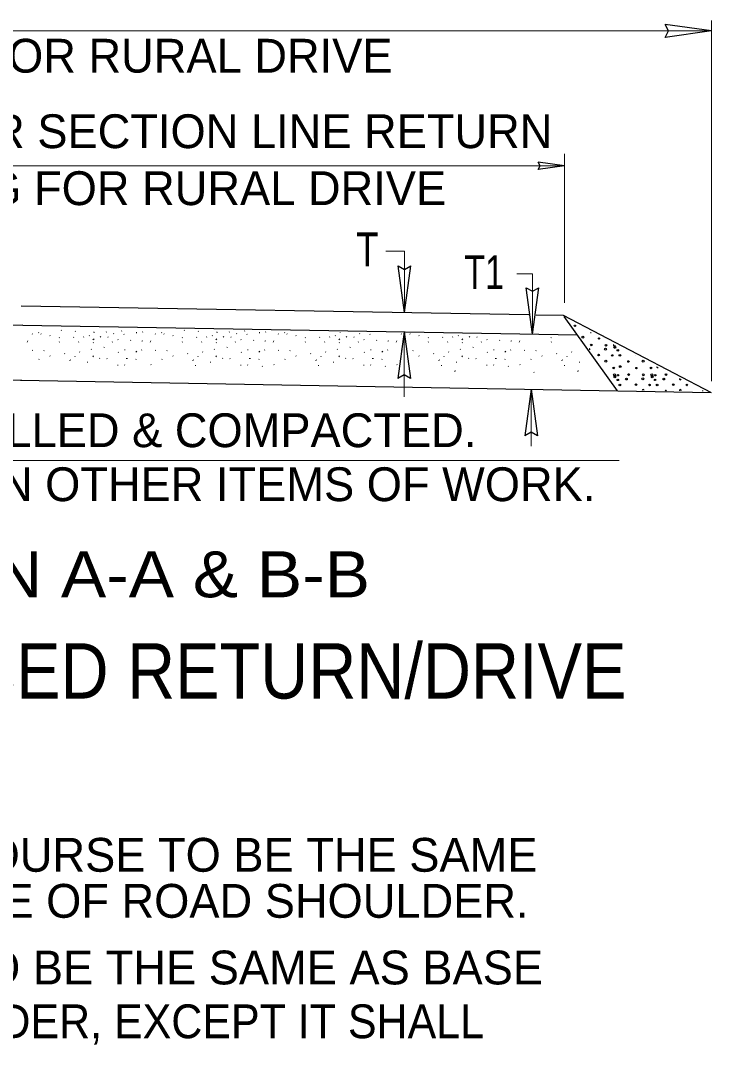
# Model space of a CAD drawing. Extents: x 328 to 697, y 421 to 687.
# Drawn here: x 401.66 to 426.96, y 583.04 to 620.52 of the extents above; entities that cross this region are included whole.
import ezdxf

# ---------------------------------------------------------------- set-up
doc = ezdxf.new("R2010")
doc.units = 0
doc.header["$LTSCALE"] = 0.5
doc.layers.add('1', color=7, linetype='Continuous', lineweight=13)

msp = doc.modelspace()

# ---------------------------------------------------------------- linework, layer by layer
at = {"layer": '1', "lineweight": 25}
for p, q in [((426.9585, 620.1338), (425.2555, 620.3678)), ((426.9585, 620.1338), (425.2555, 619.8998)), ((421.5749, 615.1986), (420.6169, 615.3302)), ((421.5749, 615.1986), (420.6169, 615.0669)), ((415.7157, 609.8294), (415.4817, 611.5324)), ((415.7157, 609.8294), (415.4817, 611.5324)), ((415.7157, 609.8294), (415.9497, 611.5324)), ((415.7157, 609.8294), (415.9497, 611.5324)), ((420.4042, 609.034), (420.1702, 610.737)), ((420.4042, 609.034), (420.1702, 610.737)), ((420.4042, 609.034), (420.6382, 610.737)), ((420.4042, 609.034), (420.6382, 610.737)), ((401.687, 610.0743), (420.2745, 609.7498)), ((420.5361, 609.7453), (421.5267, 609.728)), ((421.5267, 609.728), (426.9503, 606.9052)), ((421.5503, 609.6837), (423.5043, 606.9654)), ((401.7483, 609.3597), (382.1941, 609.0183)), ((401.7483, 609.3597), (422.0378, 609.0055)), ((415.711, 609.1159), (415.477, 607.4129)), ((415.711, 609.1159), (415.477, 607.4129)), ((415.711, 609.1159), (415.945, 607.4129)), ((415.711, 609.1159), (415.945, 607.4129)), ((401.6942, 607.3467), (379.3526, 606.9567)), ((401.6637, 607.3466), (426.9503, 606.9052)), ((420.3527, 607.0203), (420.1187, 605.3173)), ((420.3527, 607.0203), (420.5867, 605.3173))]:
    msp.add_line(p, q, dxfattribs=at)
at = {"layer": '1'}
for p, q in [((426.9585, 607.3212), (426.9585, 620.5167)), ((426.9585, 620.1338), (377.1828, 620.1338)), ((421.5749, 610.1812), (421.5749, 615.6377)), ((421.5749, 615.1986), (382.6618, 615.1986)), ((415.0373, 612.0763), (415.7157, 612.0763)), ((415.7157, 612.0763), (415.7157, 609.8294)), ((420.4042, 611.2427), (419.8303, 611.2427)), ((420.4042, 611.2427), (420.4042, 609.034)), ((402.3213, 609.0924), (402.3334, 609.0802)), ((403.1523, 609.1787), (403.1648, 609.1663)), ((403.6635, 609.1479), (403.6759, 609.1355)), ((404.3592, 609.0862), (404.3468, 609.1172)), ((404.8023, 609.1109), (404.8147, 609.1233)), ((405.3626, 609.1479), (405.375, 609.1603)), ((405.9045, 609.1048), (405.9107, 609.074)), ((406.126, 609.1048), (406.1383, 609.1172)), ((406.8238, 609.0924), (406.8359, 609.0802)), ((407.6548, 609.1787), (407.6672, 609.1663)), ((408.166, 609.1479), (408.1783, 609.1355)), ((408.8617, 609.0862), (408.8493, 609.1172)), ((409.3048, 609.1109), (409.3172, 609.1233)), ((409.8651, 609.1479), (409.8755, 609.1583)), ((410.407, 609.1048), (410.4132, 609.074)), ((410.6284, 609.1048), (410.6408, 609.1172)), ((411.3262, 609.0924), (411.3384, 609.0802)), ((413.3641, 609.0862), (413.362, 609.0917)), ((415.711, 606.7376), (415.711, 609.1159)), ((401.9025, 608.7416), (401.9271, 608.7968)), ((402.0934, 609.0433), (402.1058, 609.0309)), ((402.4012, 609.0493), (402.4135, 609.0369)), ((402.7398, 608.9878), (402.7522, 608.9754)), ((403.0723, 608.9138), (403.0847, 608.9015)), ((403.0783, 608.7478), (403.0907, 608.7601)), ((403.6018, 608.9263), (403.6142, 608.9138)), ((403.7802, 608.7416), (403.7925, 608.7539)), ((403.9648, 608.9201), (403.9773, 608.9324)), ((404.1803, 608.9694), (404.1927, 608.9818)), ((404.3099, 608.8338), (404.353, 608.8708)), ((404.3221, 608.7168), (404.3344, 608.7292)), ((404.5808, 608.9508), (404.5993, 608.9263)), ((404.864, 608.9138), (404.8763, 608.9384)), ((405.0239, 608.7478), (405.0363, 608.7601)), ((405.0671, 609.0433), (405.0794, 609.0557)), ((405.2274, 608.84), (405.2398, 608.8276)), ((405.4428, 609.0309), (405.4553, 609.0185)), ((405.6951, 608.8093), (405.7074, 608.8216)), ((406.1016, 608.7785), (406.1385, 608.7968)), ((406.405, 608.7416), (406.4296, 608.7968)), ((406.5959, 609.0433), (406.6083, 609.0309)), ((406.9036, 609.0493), (406.916, 609.0369)), ((407.2423, 608.9878), (407.2547, 608.9754)), ((407.5748, 608.9138), (407.5871, 608.9015)), ((407.5808, 608.7478), (407.5931, 608.7601)), ((408.1043, 608.9263), (408.1167, 608.9138)), ((408.2826, 608.7416), (408.295, 608.7539)), ((408.4673, 608.9201), (408.4797, 608.9324)), ((408.6828, 608.9694), (408.6952, 608.9818)), ((408.8123, 608.8338), (408.8555, 608.8708)), ((408.8245, 608.7168), (408.8369, 608.7292)), ((409.0833, 608.9508), (409.1017, 608.9263)), ((409.3664, 608.9138), (409.3788, 608.9384)), ((409.5264, 608.7478), (409.5388, 608.7601)), ((409.5695, 609.0433), (409.5819, 609.0557)), ((409.7298, 608.84), (409.7423, 608.8276)), ((409.9453, 609.0309), (409.9577, 609.0185)), ((410.1975, 608.8093), (410.2099, 608.8216)), ((410.6041, 608.7785), (410.641, 608.7968)), ((410.9075, 608.7416), (410.932, 608.7968)), ((411.0983, 609.0433), (411.1108, 609.0309)), ((411.4061, 609.0493), (411.4184, 609.0369)), ((411.7448, 608.9878), (411.7571, 608.9754)), ((412.0772, 608.9138), (412.0896, 608.9015)), ((412.0832, 608.7478), (412.0956, 608.7601)), ((412.6068, 608.9263), (412.6191, 608.9138)), ((412.7851, 608.7416), (412.7974, 608.7539)), ((412.9698, 608.9201), (412.9822, 608.9324)), ((413.1853, 608.9694), (413.1976, 608.9818)), ((413.3148, 608.8338), (413.3579, 608.8708)), ((413.327, 608.7168), (413.3393, 608.7292)), ((413.5858, 608.9508), (413.6042, 608.9263)), ((413.8689, 608.9138), (413.8813, 608.9384)), ((414.0288, 608.7478), (414.0413, 608.7601)), ((414.072, 609.0433), (414.0843, 609.0557)), ((414.2323, 608.84), (414.2447, 608.8276)), ((414.4478, 609.0309), (414.4602, 609.0185)), ((414.7, 608.8093), (414.7123, 608.8216)), ((415.1065, 608.7785), (415.1435, 608.7968)), ((415.4099, 608.7416), (415.4345, 608.7968)), ((415.6008, 609.0433), (415.6132, 609.0309)), ((415.915, 609.0428), (415.9209, 609.0369)), ((416.2472, 608.9878), (416.2596, 608.9754)), ((416.5797, 608.9138), (416.592, 608.9015)), ((416.5857, 608.7478), (416.598, 608.7601)), ((417.1092, 608.9263), (417.1216, 608.9138)), ((417.2875, 608.7416), (417.2999, 608.7539)), ((417.4723, 608.9201), (417.4846, 608.9324)), ((417.6877, 608.9694), (417.7001, 608.9818)), ((417.8173, 608.8338), (417.8604, 608.8708)), ((417.8294, 608.7168), (417.8418, 608.7292)), ((418.0883, 608.9508), (418.1066, 608.9263)), ((418.3714, 608.9138), (418.3838, 608.9384)), ((418.5313, 608.7478), (418.5437, 608.7601)), ((418.7348, 608.84), (418.7472, 608.8276)), ((419.2024, 608.8093), (419.2148, 608.8216)), ((419.609, 608.7785), (419.6459, 608.7968)), ((419.9124, 608.7416), (419.9369, 608.7968)), ((421.0821, 608.9138), (421.0945, 608.9015)), ((421.0881, 608.7478), (421.1005, 608.7601)), ((402.0934, 608.4445), (402.118, 608.4383)), ((402.5118, 608.4199), (402.5242, 608.4323)), ((403.2692, 608.3213), (403.2815, 608.3337)), ((403.8173, 608.3892), (403.8297, 608.3768)), ((404.2543, 608.4691), (404.2668, 608.4815)), ((404.7163, 608.5615), (404.741, 608.543)), ((405.2394, 608.3644), (405.2518, 608.3768)), ((405.486, 608.4753), (405.486, 608.4445)), ((405.9231, 608.4076), (405.8862, 608.3768)), ((406.0953, 608.4507), (406.1076, 608.4631)), ((406.5959, 608.4445), (406.6205, 608.4383)), ((407.0143, 608.4199), (407.0266, 608.4323)), ((407.7716, 608.3213), (407.784, 608.3337)), ((408.3198, 608.3892), (408.3321, 608.3768)), ((408.7568, 608.4691), (408.7693, 608.4815)), ((409.2187, 608.5615), (409.2434, 608.543)), ((409.7418, 608.3644), (409.7543, 608.3768)), ((409.9884, 608.4753), (409.9884, 608.4445)), ((410.4256, 608.4076), (410.3886, 608.3768)), ((410.5977, 608.4507), (410.6101, 608.4631)), ((411.0983, 608.4445), (411.1229, 608.4383)), ((411.5167, 608.4199), (411.5291, 608.4323)), ((412.2741, 608.3213), (412.2865, 608.3337)), ((412.8222, 608.3892), (412.8346, 608.3768)), ((413.2593, 608.4691), (413.2717, 608.4815)), ((413.7212, 608.5615), (413.7459, 608.543)), ((414.2443, 608.3644), (414.2567, 608.3768)), ((414.4909, 608.4753), (414.4909, 608.4445)), ((414.928, 608.4076), (414.8911, 608.3768)), ((415.1002, 608.4507), (415.1125, 608.4631)), ((415.6008, 608.4445), (415.6254, 608.4383)), ((416.0192, 608.4199), (416.0316, 608.4323)), ((416.7766, 608.3213), (416.7889, 608.3337)), ((417.3247, 608.3892), (417.337, 608.3768)), ((417.7618, 608.4691), (417.7742, 608.4815)), ((418.2236, 608.5615), (418.2483, 608.543)), ((418.7468, 608.3644), (418.7592, 608.3768)), ((418.9933, 608.4753), (418.9933, 608.4445)), ((419.4305, 608.4076), (419.3935, 608.3768)), ((419.6026, 608.4507), (419.615, 608.4631)), ((420.1033, 608.4445), (420.1278, 608.4383)), ((420.5217, 608.4199), (420.534, 608.4323)), ((421.279, 608.3213), (421.2914, 608.3337)), ((421.8271, 608.3892), (421.8395, 608.3768)), ((402.3333, 608.1121), (402.3457, 608.1244)), ((402.7336, 608.2414), (402.746, 608.2291)), ((403.4603, 608.0751), (403.5033, 608.0935)), ((403.6512, 608.2353), (403.6695, 608.2105)), ((404.119, 608.0258), (404.119, 608.0013)), ((404.3407, 608.2107), (404.3099, 608.2414)), ((404.5563, 608.149), (404.5685, 608.1552)), ((404.8271, 608.149), (404.8394, 608.1366)), ((405.5844, 608.149), (405.5351, 608.149)), ((405.8859, 608.1058), (405.8983, 608.1183)), ((406.8358, 608.1121), (406.8481, 608.1244)), ((407.2361, 608.2414), (407.2484, 608.2291)), ((407.9627, 608.0751), (408.0058, 608.0935)), ((408.1536, 608.2353), (408.172, 608.2105)), ((408.6214, 608.0258), (408.6214, 608.0013)), ((408.8431, 608.2107), (408.8123, 608.2414)), ((409.0588, 608.149), (409.0709, 608.1552)), ((409.3295, 608.149), (409.3419, 608.1366)), ((410.0869, 608.149), (410.0376, 608.149)), ((410.3884, 608.1058), (410.4008, 608.1183)), ((411.3382, 608.1121), (411.3506, 608.1244)), ((411.7385, 608.2414), (411.7509, 608.2291)), ((412.4652, 608.0751), (412.5083, 608.0935)), ((412.6561, 608.2353), (412.6744, 608.2105)), ((413.1239, 608.0258), (413.1239, 608.0013)), ((413.3456, 608.2107), (413.3148, 608.2414)), ((413.5612, 608.149), (413.5734, 608.1552)), ((413.832, 608.149), (413.8443, 608.1366)), ((414.5893, 608.149), (414.54, 608.149)), ((414.8909, 608.1058), (414.9033, 608.1183)), ((415.8407, 608.1121), (415.853, 608.1244)), ((416.241, 608.2414), (416.2534, 608.2291)), ((416.9677, 608.0751), (417.0108, 608.0935)), ((417.1585, 608.2353), (417.1769, 608.2105)), ((417.6263, 608.0258), (417.6263, 608.0013)), ((417.848, 608.2107), (417.8173, 608.2414)), ((418.0637, 608.149), (418.0758, 608.1552)), ((418.3344, 608.149), (418.3468, 608.1366)), ((419.0918, 608.149), (419.0425, 608.149)), ((419.3933, 608.1058), (419.4058, 608.1183)), ((420.3431, 608.1121), (420.3555, 608.1244)), ((420.7435, 608.2414), (420.7558, 608.2291)), ((421.4701, 608.0751), (421.5133, 608.0935)), ((421.661, 608.2353), (421.6793, 608.2105)), ((422.1288, 608.0258), (422.1288, 608.0013)), ((405.2088, 607.9028), (405.2334, 607.8966)), ((405.4674, 607.9088), (405.4798, 607.8964)), ((406.4296, 607.9212), (406.4419, 607.9088)), ((408.0673, 607.8966), (408.0735, 607.8718)), ((409.7113, 607.9028), (409.7358, 607.8966)), ((409.9699, 607.9088), (409.9823, 607.8964)), ((410.5118, 607.8597), (410.5242, 607.8473)), ((410.932, 607.9212), (410.9444, 607.9088)), ((412.5698, 607.8966), (412.576, 607.8718)), ((414.2138, 607.9028), (414.2383, 607.8966)), ((414.4723, 607.9088), (414.4848, 607.8964)), ((415.0143, 607.8597), (415.0267, 607.8473)), ((415.4345, 607.9212), (415.4468, 607.9088)), ((417.0723, 607.8966), (417.0784, 607.8718)), ((417.5708, 607.7055), (417.5651, 607.6596)), ((418.7163, 607.9028), (418.7408, 607.8966)), ((418.9748, 607.9088), (418.9872, 607.8964)), ((419.5168, 607.8597), (419.5291, 607.8473)), ((419.9369, 607.9212), (419.9493, 607.9088)), ((420.4542, 607.6442), (420.4665, 607.6318)), ((421.5748, 607.8966), (421.5809, 607.8718)), ((422.0733, 607.7055), (422.0672, 607.6564)), ((420.3527, 604.9379), (420.3527, 607.0203)), ((423.583, 604.417), (380.2203, 604.417))]:
    msp.add_line(p, q, dxfattribs=at)
at = {"layer": '1', "lineweight": 25}
for points in [[(425.2555, 619.8998), (425.3873, 620.1362), (425.2555, 620.3678)], [(420.6169, 615.0669), (420.691, 615.2), (420.6169, 615.3302)], [(415.4817, 611.5324), (415.7181, 611.4007), (415.9497, 611.5324)], [(415.4817, 611.5324), (415.7181, 611.4007), (415.9497, 611.5324)], [(420.1702, 610.737), (420.4066, 610.6053), (420.6382, 610.737)], [(420.1702, 610.737), (420.4066, 610.6053), (420.6382, 610.737)], [(415.945, 607.4129), (415.7086, 607.5447), (415.477, 607.4129)], [(415.945, 607.4129), (415.7086, 607.5447), (415.477, 607.4129)], [(420.5867, 605.3173), (420.3503, 605.4491), (420.1187, 605.3173)]]:
    msp.add_lwpolyline(points, dxfattribs=at)
for centre, radius in [((421.9569, 609.3416), 0.0249), ((422.2527, 608.9293), 0.0345), ((422.8401, 608.8768), 0.0235), ((422.5587, 608.6412), 0.0295), ((423.0823, 608.4875), 0.0359), ((423.0954, 608.6281), 0.033), ((423.4193, 608.5513), 0.0326), ((423.5287, 608.4438), 0.0261), ((422.8254, 608.2714), 0.0278), ((423.0872, 608.0522), 0.0357), ((423.3228, 608.2584), 0.0249), ((423.6022, 608.26), 0.0306), ((423.9181, 608.0358), 0.0269), ((424.4532, 608.0522), 0.0357), ((423.3801, 607.8002), 0.0288), ((423.4055, 607.548), 0.0335), ((423.6187, 607.8461), 0.0345), ((423.9247, 607.558), 0.0295), ((424.2061, 607.7936), 0.0235), ((424.4614, 607.5449), 0.033), ((424.7461, 607.8002), 0.0288), ((424.7715, 607.548), 0.0335), ((425.2906, 607.558), 0.0295), ((423.4193, 607.4681), 0.0326), ((423.5287, 607.3606), 0.0261), ((423.5302, 607.5319), 0.0266), ((423.6022, 607.1768), 0.0306), ((423.8444, 607.3896), 0.0308), ((424.1913, 607.1883), 0.0278), ((424.4482, 607.4043), 0.0359), ((424.6888, 607.1752), 0.0249), ((424.7853, 607.4681), 0.0326), ((424.8947, 607.3606), 0.0261), ((424.8962, 607.5319), 0.0266), ((424.9682, 607.1768), 0.0306), ((425.2104, 607.3896), 0.0308), ((425.5573, 607.1883), 0.0278), ((426.0548, 607.1752), 0.0249)]:
    msp.add_circle(centre, radius, dxfattribs=at)
for centre, radius, start, end in [((422.5522, 609.119), 0.0269, 219.91811, 265.22827), ((422.4785, 608.4727), 0.0308, 346.98667, 84.4627), ((423.4055, 608.6312), 0.0335, 125.80652, 359.33986), ((423.4092, 608.5676), 0.0476, 333.94429, 26.0557), ((424.1913, 608.2714), 0.0278, 235.83611, 249.31027), ((424.9846, 607.8461), 0.0345, 179.09277, 306.05361), ((423.4092, 607.4844), 0.0476, 333.94429, 26.0557), ((424.7752, 607.4844), 0.0476, 333.94429, 26.0557), ((425.8142, 607.4043), 0.0359, 161.19321, 323.95317), ((424.4532, 606.969), 0.0357, 8.99775, 169.86809), ((425.2841, 606.9526), 0.0269, 31.04769, 147.81815), ((425.8192, 606.969), 0.0357, 347.15097, 191.71488), ((426.6501, 606.9526), 0.0269, 129.65929, 178.17039)]:
    msp.add_arc(centre, radius, start, end, dxfattribs=at)

# ---------------------------------------------------------------- texts
at = {"layer": '1'}
for s, p in [("18'-0'' GRADING FOR RURAL DRIVE", (387.2883, 618.6073)), ("26'-0'' SURFACING FOR SECTION LINE RETURN", (383.3932, 615.8442)), ("12'-0'' SURFACING FOR RURAL DRIVE", (387.2267, 613.7593)), ('THIS AREA TO BE BACKFILLED & COMPACTED. ', (380.5412, 604.8998)), ('COST TO BE INCLUDED IN OTHER ITEMS OF WORK.', (381.0405, 602.9238)), ('T - TOP SURFACE COURSE TO BE THE SAME', (384.4368, 589.3601)), ('AS TOP SURFACE OF ROAD SHOULDER.', (387.6997, 587.6752)), ('T1 - BASE COURSE TO BE THE SAME AS BASE', (383.5328, 585.2356))]:
    msp.add_text(s, height=1.238, dxfattribs=at).set_placement(p)
for s, height, width, p in [('T', 1.238, 0.8, (413.9547, 611.5203)), ('T1', 1.238, 0.75, (417.9119, 610.6833)), ('SECTION A-A & B-B', 1.688, 1.1, (391.4161, 599.4046)), ('TYPICAL SURFACED RETURN/DRIVE', 2.025, 0.9, (380.6461, 595.6985)), ('OF ROAD SHOULDER, EXCEPT IT SHALL', 1.238, 0.95, (387.8698, 583.2663))]:
    msp.add_text(s, height=height, dxfattribs=dict(at, width=width)).set_placement(p)

doc.saveas('drawing.dxf')
